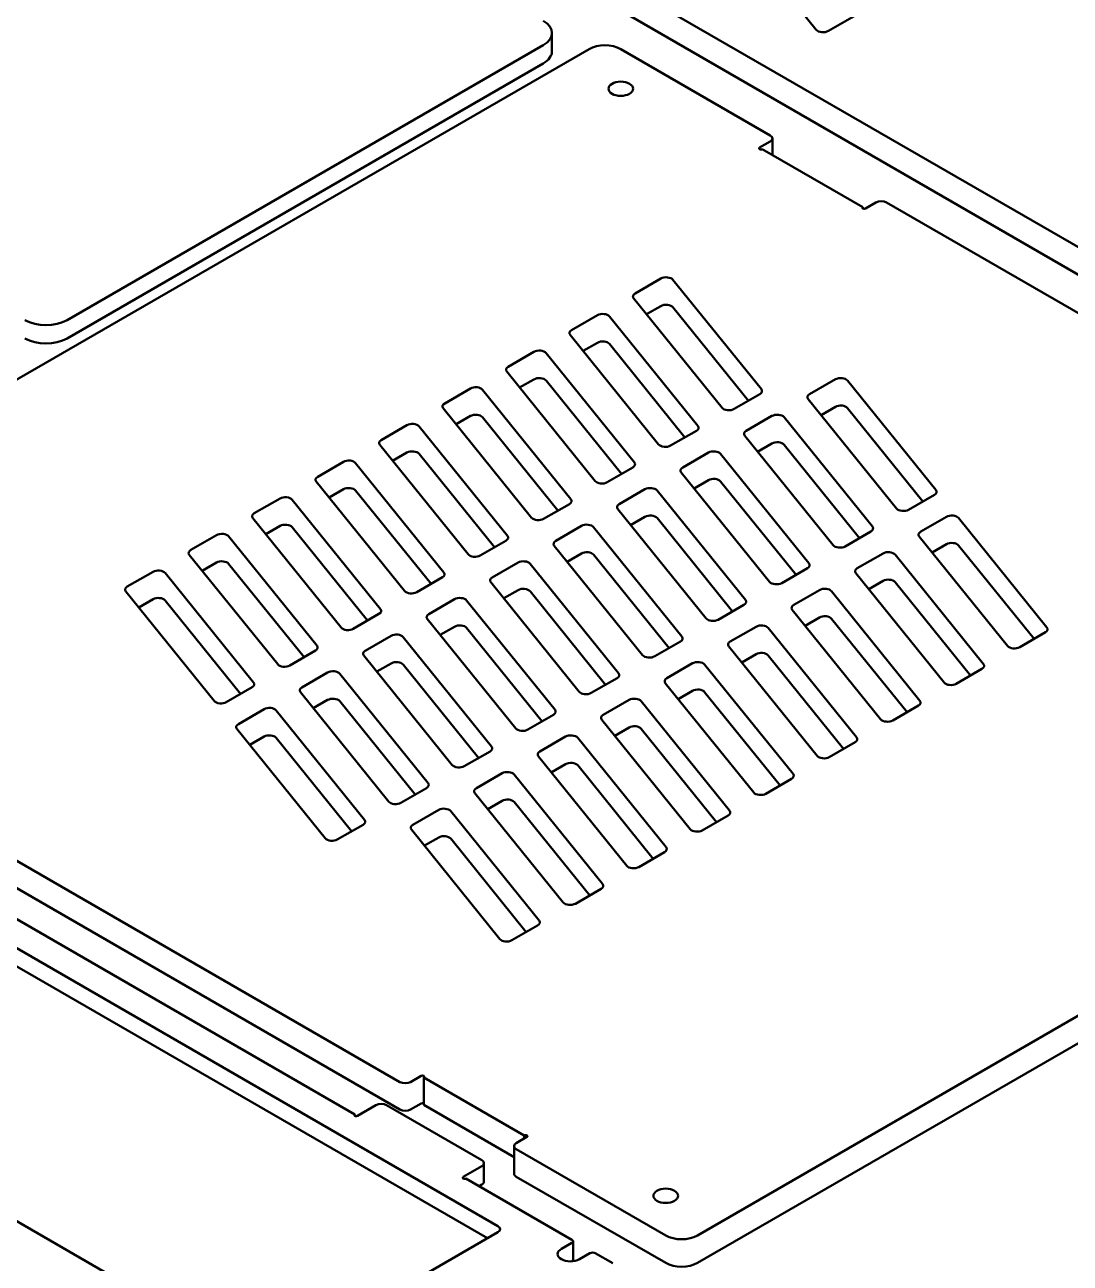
# Model space of a CAD drawing. Header units: millimetres. Extents: x 0 to 420, y 0 to 297.
# Drawn here: x 186.9 to 256.8, y 102.4 to 185.1 of the extents above; entities that cross this region are included whole.
import ezdxf

# ---------------------------------------------------------------- set-up
doc = ezdxf.new("R2010")
doc.units = ezdxf.units.MM
doc.header["$LTSCALE"] = 0.75
doc.layers.add('Visible', color=7, linetype='Continuous', lineweight=50)

msp = doc.modelspace()

# ---------------------------------------------------------------- linework, layer by layer
at = {"layer": 'Visible', "extrusion": (0.707107, -0.408248, 0.57735)}
for p, q in [((239.811505, 184.803861, -16.592762), (233.904218, 192.11786, -26.936318)), ((225.691774, 188.528935, -21.860811), (283.886662, 154.9301, 25.655116)), ((225.691774, 186.691817, -23.159849), (283.886662, 153.092983, 24.356078)), ((242.340599, 185.716157, -17.882943), (240.618212, 184.721737, -16.47662)), ((222.140973, 183.364586, -18.454434), (222.140973, 184.589331, -17.588409)), ((224.619762, 183.51402, -16.067689), (159.565938, 145.955177, 37.048535)), ((189.73538, 165.401661, 9.547054), (221.555186, 183.772835, -16.433708)), ((236.728965, 177.747513, -7.912617), (226.741082, 183.51402, -16.067689)), ((189.73538, 164.176916, 8.681029), (221.555186, 182.54809, -17.299734)), ((236.021858, 176.931016, -6.757916), (236.728965, 177.339265, -7.335266)), ((236.875412, 176.438217, -8.405416), (236.875412, 177.543389, -7.623942)), ((242.91615, 172.950596, -1.128751), (236.198635, 176.828954, -6.613579)), ((243.800033, 173.256782, -1.561764), (243.092926, 172.848533, -0.984413)), ((279.155372, 153.252616, 26.728399), (244.50714, 173.256782, -1.561764)), ((242.91615, 172.848533, -1.20092), (242.91615, 172.950596, -1.128751)), ((227.700984, 167.178933, 7.033613), (229.42337, 168.173353, 5.62729)), ((230.230078, 168.091228, 5.743432), (236.137364, 160.77723, 16.086988)), ((233.50867, 159.538811, 17.838377), (227.601384, 166.852809, 7.494821)), ((223.458343, 164.729443, 10.497714), (225.18073, 165.723863, 9.091392)), ((225.987437, 165.641738, 9.207534), (231.894724, 158.32774, 19.55109)), ((229.42337, 166.336236, 4.328252), (228.46534, 165.783117, 5.11048)), ((230.230078, 166.254111, 4.444394), (235.273407, 160.009805, 13.275176)), ((229.266029, 157.089321, 21.302479), (223.358743, 164.403319, 10.958923)), ((219.215703, 162.279953, 13.961816), (220.938089, 163.274373, 12.555493)), ((221.744796, 163.192249, 12.671635), (227.652083, 155.87825, 23.015191)), ((225.18073, 163.886746, 7.792354), (224.2227, 163.333627, 8.574582)), ((225.987437, 163.804621, 7.908496), (231.030767, 157.560315, 16.739278)), ((225.023389, 154.639831, 24.76658), (219.116102, 161.95383, 14.423024)), ((220.938089, 161.437256, 11.256455), (219.980059, 160.884137, 12.038684)), ((239.366478, 160.443856, 16.558449), (241.088865, 161.438277, 15.152126)), ((214.973062, 159.830463, 17.425918), (216.695448, 160.824884, 16.019595)), ((217.502156, 160.742759, 16.135737), (223.409442, 153.42876, 26.479293)), ((221.744796, 161.355131, 11.372597), (226.788126, 155.110825, 20.20338)), ((241.895572, 161.356152, 15.268268), (247.802858, 154.042154, 25.611824)), ((236.037764, 160.451106, 16.548196), (234.315377, 159.456686, 17.954519)), ((245.174164, 152.803734, 27.363213), (239.266878, 160.117733, 17.019657)), ((220.780748, 152.190341, 28.230682), (214.873461, 159.50434, 17.887126)), ((216.695448, 158.987766, 14.720557), (215.737418, 158.434647, 15.502785)), ((235.123837, 157.994367, 20.022551), (236.846224, 158.988787, 18.616228)), ((241.088865, 159.601159, 13.853088), (240.130835, 159.048041, 14.635316)), ((241.895572, 159.519035, 13.96923), (246.938902, 153.274729, 22.800012)), ((210.730421, 157.380974, 20.890019), (212.452808, 158.375394, 19.483697)), ((213.259515, 158.293269, 19.599839), (219.166802, 150.979271, 29.943394)), ((217.502156, 158.905642, 14.836699), (222.545485, 152.661336, 23.667481)), ((237.652931, 158.906662, 18.73237), (243.560218, 151.592664, 29.075926)), ((231.795123, 158.001616, 20.012298), (230.072737, 157.007196, 21.418621)), ((240.931524, 150.354245, 30.827315), (235.024237, 157.668243, 20.483759)), ((216.538107, 149.740852, 31.694783), (210.630821, 157.05485, 21.351228)), ((212.452808, 156.538277, 18.184659), (211.494778, 155.985158, 18.966887)), ((230.881197, 155.544877, 23.486652), (232.603583, 156.539297, 22.08033)), ((233.41029, 156.457172, 22.196471), (239.317577, 149.143174, 32.540027)), ((236.846224, 157.15167, 17.31719), (235.888194, 156.598551, 18.099418)), ((237.652931, 157.069545, 17.433332), (242.696261, 150.825239, 26.264114)), ((206.487781, 154.931484, 24.354121), (208.210167, 155.925904, 22.947798)), ((209.016874, 155.843779, 23.06394), (214.924161, 148.529781, 33.407496)), ((213.259515, 156.456152, 18.300801), (218.302845, 150.211846, 27.131583)), ((227.552482, 155.552127, 23.4764), (225.830096, 154.557706, 24.882722)), ((236.688883, 147.904755, 34.291416), (230.781596, 155.218753, 23.94786)), ((212.295467, 147.291362, 35.158885), (206.38818, 154.60536, 24.815329)), ((208.210167, 154.088787, 21.64876), (207.252137, 153.535668, 22.430988)), ((209.016874, 154.006662, 21.764902), (214.060204, 147.762356, 30.595684)), ((226.638556, 153.095387, 26.950754), (228.360942, 154.089808, 25.544431)), ((229.16765, 154.007683, 25.660573), (235.074936, 146.693684, 36.004129)), ((232.603583, 154.70218, 20.781291), (231.645553, 154.149061, 21.56352)), ((233.41029, 154.620055, 20.897433), (238.45362, 148.375749, 29.728216)), ((202.24514, 152.481994, 27.818223), (203.967526, 153.476414, 26.4119)), ((204.774234, 153.39429, 26.528042), (210.68152, 146.080291, 36.871598)), ((247.703258, 153.71603, 26.073032), (245.980871, 152.72161, 27.479355)), ((223.309842, 153.102637, 26.940501), (221.587455, 152.108217, 28.346824)), ((232.446242, 145.455265, 37.755518), (226.538956, 152.769264, 27.411962)), ((208.052826, 144.841872, 38.622987), (202.145539, 152.155871, 28.279431)), ((203.967526, 151.639297, 25.112862), (203.009496, 151.086178, 25.89509)), ((204.774234, 151.557172, 25.229004), (209.817563, 145.312866, 34.059786)), ((222.395915, 150.645898, 30.414855), (224.118302, 151.640318, 29.008533)), ((224.925009, 151.558193, 29.124675), (230.832296, 144.244195, 39.468231)), ((228.360942, 152.25269, 24.245393), (227.402912, 151.699571, 25.027621)), ((229.16765, 152.170565, 24.361535), (234.210979, 145.926259, 33.192317)), ((246.789332, 151.259291, 29.547387), (248.511718, 152.253711, 28.141064)), ((249.318425, 152.171586, 28.257206), (255.225712, 144.857588, 38.600762)), ((198.002499, 150.032504, 31.282324), (199.724886, 151.026925, 29.876002)), ((200.531593, 150.9448, 29.992143), (206.438879, 143.630801, 40.335699)), ((243.460617, 151.26654, 29.537134), (241.738231, 150.27212, 30.943457)), ((252.597018, 143.619169, 40.352151), (246.689731, 150.933167, 30.008595)), ((219.067201, 150.653147, 30.404603), (217.344815, 149.658727, 31.810925)), ((228.203601, 143.005776, 41.21962), (222.296315, 150.319774, 30.876064)), ((248.511718, 150.416594, 26.842026), (247.553688, 149.863475, 27.624254)), ((249.318425, 150.334469, 26.958168), (254.361755, 144.090163, 35.78895)), ((203.810185, 142.392382, 42.087088), (197.902899, 149.706381, 31.743532)), ((199.724886, 149.189807, 28.576963), (198.766856, 148.636689, 29.359192)), ((200.531593, 149.107683, 28.693105), (205.574923, 142.863377, 37.523888)), ((218.153275, 148.196408, 33.878957), (219.875661, 149.190828, 32.472634)), ((220.682368, 149.108703, 32.588776), (226.589655, 141.794705, 42.932332)), ((224.118302, 149.8032, 27.709495), (223.160272, 149.250082, 28.491723)), ((224.925009, 149.721076, 27.825637), (229.968339, 143.47677, 36.656419)), ((242.546691, 148.809801, 33.011488), (244.269077, 149.804221, 31.605166)), ((245.075785, 149.722096, 31.721308), (250.983071, 142.408098, 42.064863)), ((193.759859, 147.583015, 34.746426), (195.482245, 148.577435, 33.340103)), ((196.288952, 148.49531, 33.456245), (202.196239, 141.181312, 43.799801)), ((214.82456, 148.203657, 33.868704), (213.102174, 147.209237, 35.275027)), ((239.217977, 148.81705, 33.001236), (237.49559, 147.82263, 34.407558)), ((248.354377, 141.169679, 43.816252), (242.44709, 148.483677, 33.472697)), ((223.960961, 140.556286, 44.683721), (218.053674, 147.870284, 34.340165)), ((219.875661, 147.353711, 31.173596), (218.917631, 146.800592, 31.955824)), ((238.30405, 146.360311, 36.47559), (240.026437, 147.354731, 35.069267)), ((244.269077, 147.967104, 30.306127), (243.311047, 147.413985, 31.088356)), ((245.075785, 147.884979, 30.422269), (250.119114, 141.640673, 39.253052)), ((199.567545, 139.942893, 45.55119), (193.660258, 147.256891, 35.207634)), ((195.482245, 146.740318, 32.041065), (194.524215, 146.187199, 32.823293)), ((196.288952, 146.658193, 32.157207), (201.332282, 140.413887, 40.987989)), ((213.910634, 145.746918, 37.343059), (215.63302, 146.741338, 35.936736)), ((216.439728, 146.659214, 36.052878), (222.347014, 139.345215, 46.396434)), ((220.682368, 147.271586, 31.289738), (225.725698, 141.02728, 40.120521)), ((240.833144, 147.272607, 35.185409), (246.74043, 139.958608, 45.528965)), ((210.58192, 145.754168, 37.332806), (208.859533, 144.759747, 38.739129)), ((234.975336, 146.367561, 36.465337), (233.252949, 145.37314, 37.87166)), ((244.111736, 138.720189, 47.280354), (238.20445, 146.034188, 36.936798)), ((219.71832, 138.106796, 48.147823), (213.811034, 145.420794, 37.804267)), ((215.63302, 144.904221, 34.637698), (214.67499, 144.351102, 35.419926)), ((234.06141, 143.910821, 39.939691), (235.783796, 144.905242, 38.533369)), ((240.026437, 145.517614, 33.770229), (239.068407, 144.964495, 34.552457)), ((240.833144, 145.435489, 33.886371), (245.876474, 139.191183, 42.717153)), ((209.667993, 143.297428, 40.80716), (211.39038, 144.291849, 39.400838)), ((212.197087, 144.209724, 39.51698), (218.104374, 136.895725, 49.860535)), ((216.439728, 144.822096, 34.75384), (221.483057, 138.57779, 43.584622)), ((236.590503, 144.823117, 38.649511), (242.49779, 137.509118, 48.993067)), ((255.126111, 144.531464, 39.06197), (253.403725, 143.537044, 40.468293)), ((206.339279, 143.304678, 40.796908), (204.616893, 142.310258, 42.20323)), ((230.732695, 143.918071, 39.929439), (229.010309, 142.923651, 41.335761)), ((239.869096, 136.270699, 50.744456), (233.961809, 143.584698, 40.4009)), ((215.475679, 135.657306, 51.611924), (209.568393, 142.971305, 41.268369)), ((211.39038, 142.454731, 38.101799), (210.43235, 141.901612, 38.884028)), ((229.818769, 141.461332, 43.403793), (231.541155, 142.455752, 41.99747)), ((235.783796, 143.068124, 37.234331), (234.825766, 142.515005, 38.016559)), ((236.590503, 142.986, 37.350473), (241.633833, 136.741693, 46.181255)), ((205.425353, 140.847939, 44.271262), (207.147739, 141.842359, 42.864939)), ((207.954446, 141.760234, 42.981081), (213.861733, 134.446236, 53.324637)), ((212.197087, 142.372606, 38.217941), (217.240417, 136.1283, 47.048724)), ((231.867606, 104.21179, 96.082601), (296.92143, 141.770632, 42.966376)), ((232.347863, 142.373627, 42.113612), (238.255149, 135.059629, 52.457168)), ((250.883471, 142.081974, 42.526072), (249.161084, 141.087554, 43.932394)), ((202.096638, 140.855188, 44.261009), (200.374252, 139.860768, 45.667332)), ((226.490054, 141.468581, 43.39354), (224.767668, 140.474161, 44.799863)), ((235.626455, 133.82121, 54.208557), (229.719168, 141.135208, 43.865001)), ((211.233039, 133.207817, 55.076026), (205.325752, 140.521815, 44.73247)), ((207.147739, 140.005241, 41.565901), (206.189709, 139.452123, 42.348129)), ((207.954446, 139.923117, 41.682043), (212.997776, 133.678811, 50.512825)), ((225.576128, 139.011842, 46.867895), (227.298515, 140.006262, 45.461572)), ((228.105222, 139.924137, 45.577714), (234.012508, 132.610139, 55.92127)), ((231.541155, 140.618635, 40.698432), (230.583125, 140.065516, 41.480661)), ((231.867606, 102.374672, 94.783562), (296.92143, 139.933515, 41.667338)), ((232.347863, 140.53651, 40.814574), (237.391192, 134.292204, 49.645357)), ((201.182712, 138.398449, 47.735363), (202.905098, 139.392869, 46.329041)), ((203.711806, 139.310744, 46.445183), (209.619092, 131.996746, 56.788739)), ((246.64083, 139.632485, 45.990173), (244.918444, 138.638064, 47.396496)), ((222.247414, 139.019092, 46.857642), (220.525027, 138.024671, 48.263965)), ((231.383814, 131.37172, 57.672659), (225.476528, 138.685718, 47.329103)), ((206.990398, 130.758327, 58.540128), (201.083111, 138.072325, 48.196572)), ((202.905098, 137.555752, 45.030003), (201.947068, 137.002633, 45.812231)), ((203.711806, 137.473627, 45.146145), (208.755135, 131.229321, 53.976927)), ((221.333487, 136.562352, 50.331996), (223.055874, 137.556772, 48.925674)), ((223.862581, 137.474648, 49.041816), (229.769868, 130.160649, 59.385371)), ((227.298515, 138.169145, 44.162534), (226.340485, 137.616026, 44.944762)), ((228.105222, 138.08702, 44.278676), (233.148552, 131.842714, 53.109458)), ((218.531913, 104.843925, 95.188626), (163.02403, 136.891416, 49.86663)), ((242.398189, 137.182995, 49.454275), (240.675803, 136.188575, 50.860598)), ((218.004773, 136.569602, 50.321744), (216.282387, 135.575182, 51.728066)), ((227.141174, 128.92223, 61.13676), (221.233887, 136.236229, 50.793205)), ((163.02403, 135.666671, 49.000604), (217.824806, 104.027428, 93.74525)), ((217.090847, 134.112862, 53.796098), (218.813233, 135.107283, 52.389775)), ((219.61994, 135.025158, 52.505917), (225.527227, 127.711159, 62.849473)), ((223.055874, 135.719655, 47.626636), (222.097844, 135.166536, 48.408864)), ((223.862581, 135.63753, 47.742778), (228.905911, 129.393224, 56.57356)), ((177.331996, 134.473194, 53.286512), (211.980228, 114.469028, 81.576675)), ((213.762132, 134.120112, 53.785845), (212.039746, 133.125692, 55.192168)), ((238.155549, 134.733505, 52.918377), (236.433162, 133.739085, 54.324699)), ((222.898533, 126.47274, 64.600862), (216.991246, 133.786739, 54.257306)), ((173.964741, 132.516015, 56.054381), (208.966526, 112.307725, 84.633219)), ((211.980228, 112.631911, 80.277637), (177.331996, 132.636077, 51.987474)), ((212.848206, 131.663373, 57.2602), (214.570592, 132.657793, 55.853877)), ((215.3773, 132.575668, 55.970019), (221.284586, 125.26167, 66.313575)), ((218.813233, 133.270165, 51.090737), (217.855203, 132.717046, 51.872965)), ((219.61994, 133.188041, 51.206879), (224.66327, 126.943734, 60.037661)), ((209.519492, 131.670622, 57.249947), (207.797105, 130.676202, 58.65627)), ((233.912908, 132.284015, 56.382478), (232.190521, 131.289595, 57.788801)), ((218.655892, 124.023251, 68.064964), (212.748606, 131.337249, 57.721408)), ((214.570592, 130.820676, 54.554839), (213.612562, 130.267557, 55.337067)), ((215.3773, 130.738551, 54.670981), (220.420629, 124.494245, 63.501763)), ((229.670267, 129.834526, 59.84658), (227.947881, 128.840105, 61.252902)), ((147.220194, 127.767067, 62.770408), (202.728076, 95.719576, 108.092405)), ((225.427627, 127.385036, 63.310681), (223.70524, 126.390616, 64.717004)), ((221.184986, 124.935546, 66.774783), (219.462599, 123.941126, 68.181106)), ((212.687335, 114.469028, 81.576675), (213.394441, 114.877276, 80.999325)), ((213.571218, 114.775214, 81.143662), (220.288733, 110.896855, 86.62849)), ((213.571218, 112.938097, 79.844624), (213.571218, 114.775214, 81.143662)), ((210.38074, 112.920097, 83.767194), (209.14329, 112.205655, 84.777567)), ((211.087847, 112.920097, 83.767194), (217.451808, 109.245863, 88.963346)), ((213.394441, 113.040159, 79.700287), (212.687335, 112.631911, 80.277637)), ((219.611956, 109.450475, 84.776866), (213.571218, 112.938097, 79.844624)), ((208.966526, 112.307725, 84.633219), (208.966526, 112.205648, 84.56104)), ((219.611956, 108.345304, 86.339815), (219.611956, 110.182421, 87.638853)), ((220.465509, 110.794793, 86.772827), (219.758403, 110.386545, 87.350178)), ((220.288733, 110.692731, 86.484152), (220.288733, 110.896855, 86.62849)), ((219.758403, 109.978297, 87.927528), (229.746286, 104.21179, 96.082601)), ((217.451808, 108.837614, 89.540697), (216.214358, 108.123172, 90.55107)), ((217.598254, 109.041738, 89.252021), (217.598254, 107.816994, 88.385996)), ((216.391148, 108.021118, 90.695397), (223.479893, 103.928429, 96.483334)), ((229.746286, 102.374672, 94.783562), (219.758403, 108.141179, 86.62849)), ((217.275031, 107.510807, 88.819009), (217.451808, 107.612869, 88.674671)), ((203.435183, 95.719576, 108.092405), (218.531913, 104.435677, 95.765976)), ((222.772786, 103.316056, 97.349359), (223.479893, 103.724304, 96.772009)), ((223.553116, 103.826366, 96.627671), (223.553116, 102.601622, 95.761646)), ((223.974867, 102.622034, 98.330855), (224.681975, 103.030282, 97.753504)), ((225.035528, 103.030282, 97.753504), (226.202254, 102.356673, 98.706132)), ((223.446148, 102.480077, 95.933536), (223.479893, 102.49956, 95.905983))]:
    msp.add_line(p, q, dxfattribs=at)
at = {"layer": 'Visible', "extrusion": (-1.47e-14, -0.816497, -0.57735)}
for centre in [(226.741082, -114.474888, -140.561885), (229.746286, 13.688216, -140.561885)]:
    msp.add_circle(centre, 0.825, dxfattribs=at)
at = {"layer": 'Visible', "extrusion": (1.47e-14, 0.816497, 0.57735)}
for centre, radius, start, end in [((-220.140973, -120.933576, 140.561885), 2, 135, 224.999978), ((-225.680422, -118.010422, 140.561885), 1.5, 225, 315), ((-220.140973, -120.933576, 139.061885), 2, 135, 180), ((-236.375412, -108.729646, 140.561885), 0.5, 135, 225), ((-244.153586, -100.951471, 140.561885), 0.5, 225, 315), ((-229.776924, -92.146714, 138.311885), 0.5, 205, 315), ((-188.321167, -89.11377, 140.561885), 2, 45, 135), ((-188.321167, -89.11377, 139.061885), 2, 45, 135), ((-225.534283, -87.904073, 138.311885), 0.5, 205, 315), ((-221.291642, -83.661433, 138.311885), 0.5, 205, 315), ((-217.049002, -79.418792, 138.311885), 0.5, 205, 315), ((-241.442418, -80.48122, 138.311885), 0.5, 205, 315), ((-212.806361, -75.176151, 138.311885), 0.5, 205, 315), ((-237.199777, -76.238579, 138.311885), 0.5, 205, 315), ((-208.56372, -70.933511, 138.311885), 0.5, 205, 315), ((-232.957137, -71.995938, 138.311885), 0.5, 205, 315), ((-228.714496, -67.753298, 138.311885), 0.5, 205, 315), ((-204.32108, -66.69087, 138.311885), 0.5, 205, 315), ((-224.471855, -63.510657, 138.311885), 0.5, 205, 315), ((-248.865271, -64.573085, 138.311885), 0.5, 205, 315), ((-200.078439, -62.448229, 138.311885), 0.5, 205, 315), ((-220.229215, -59.268016, 138.311885), 0.5, 205, 315), ((-244.622631, -60.330444, 138.311885), 0.5, 205, 315), ((-195.835798, -58.205588, 138.311885), 0.5, 205, 315), ((-215.986574, -55.025376, 138.311885), 0.5, 205, 315), ((-240.37999, -56.087804, 138.311885), 0.5, 205, 315), ((-211.743933, -50.782735, 138.311885), 0.5, 205, 315), ((-236.137349, -51.845163, 138.311885), 0.5, 205, 315), ((-207.501292, -46.540094, 138.311885), 0.5, 205, 315), ((-231.894709, -47.602522, 138.311885), 0.5, 205, 315), ((-227.652068, -43.359882, 138.311885), 0.5, 205, 315), ((-203.258652, -42.297454, 138.311885), 0.5, 205, 315), ((-223.409427, -39.117241, 138.311885), 0.5, 205, 315), ((-219.166787, -34.8746, 138.311885), 0.5, 205, 315), ((-214.924146, -30.63196, 138.311885), 0.5, 205, 315), ((-212.333781, 0.164799, 140.561885), 0.5, 45, 135), ((-212.333781, 0.164799, 138.311885), 0.5, 45, 135), ((-213.48283, -0.100366, 138.311885), 0.125, 225, 315), ((-220.111956, 7.942973, 140.561885), 0.5, 315, 45), ((-220.111956, 7.942973, 138.311885), 0.5, 0, 45), ((-230.806946, 17.22375, 140.561885), 1.5, 45, 135), ((-230.806946, 17.22375, 138.311885), 1.5, 45, 135)]:
    msp.add_arc(centre, radius, start, end, dxfattribs=at)
at = {"layer": 'Visible', "extrusion": (-1.47e-14, -0.816497, -0.57735)}
for centre, radius, start, end in [((240.264659, -120.455802, -141.311885), 0.5, 45, 155), ((236.110247, -107.580597, -140.561885), 0.125, 44.999995, 225.000005), ((243.004538, -100.686306, -140.561885), 0.125, 45, 225), ((229.776924, -92.146714, -140.561885), 0.5, 225, 335), ((228.054537, -90.424328, -140.561885), 0.5, 155, 225), ((225.534283, -87.904073, -140.561885), 0.5, 225, 335), ((223.811897, -86.181687, -140.561885), 0.5, 155, 225), ((221.291642, -83.661433, -140.561885), 0.5, 225, 335), ((219.569256, -81.939046, -140.561885), 0.5, 155, 225), ((241.442418, -80.48122, -140.561885), 0.5, 225, 335), ((217.049002, -79.418792, -140.561885), 0.5, 225, 335), ((235.68421, -79.478497, -140.561885), 0.5, 335, 45), ((215.326615, -77.696405, -140.561885), 0.5, 155, 225), ((239.720032, -78.758833, -140.561885), 0.5, 155, 225), ((233.961824, -77.756111, -140.561885), 0.5, 45, 155), ((237.199777, -76.238579, -140.561885), 0.5, 225, 335), ((212.806361, -75.176151, -140.561885), 0.5, 225, 335), ((231.44157, -75.235856, -140.561885), 0.5, 335, 45), ((211.083975, -73.453765, -140.561885), 0.5, 155, 225), ((235.477391, -74.516193, -140.561885), 0.5, 155, 225), ((229.719183, -73.51347, -140.561885), 0.5, 45, 155), ((232.957137, -71.995938, -140.561885), 0.5, 225, 335), ((208.56372, -70.933511, -140.561885), 0.5, 225, 335), ((227.198929, -70.993216, -140.561885), 0.5, 335, 45), ((206.841334, -69.211124, -140.561885), 0.5, 155, 225), ((231.23475, -70.273552, -140.561885), 0.5, 155, 225), ((225.476543, -69.270829, -140.561885), 0.5, 45, 155), ((228.714496, -67.753298, -140.561885), 0.5, 225, 335), ((247.349705, -67.813003, -140.561885), 0.5, 335, 45), ((204.32108, -66.69087, -140.561885), 0.5, 225, 335), ((222.956288, -66.750575, -140.561885), 0.5, 335, 45), ((202.598693, -64.968483, -140.561885), 0.5, 155, 225), ((226.992109, -66.030911, -140.561885), 0.5, 155, 225), ((245.627318, -66.090616, -140.561885), 0.5, 45, 155), ((248.865271, -64.573085, -140.561885), 0.5, 225, 335), ((221.233902, -65.028189, -140.561885), 0.5, 45, 155), ((224.471855, -63.510657, -140.561885), 0.5, 225, 335), ((243.107064, -63.570362, -140.561885), 0.5, 335, 45), ((200.078439, -62.448229, -140.561885), 0.5, 225, 335), ((218.713648, -62.507934, -140.561885), 0.5, 335, 45), ((247.142885, -62.850699, -140.561885), 0.5, 155, 225), ((198.356053, -60.725843, -140.561885), 0.5, 155, 225), ((222.749469, -61.788271, -140.561885), 0.5, 155, 225), ((241.384677, -61.847976, -140.561885), 0.5, 45, 155), ((244.622631, -60.330444, -140.561885), 0.5, 225, 335), ((216.991261, -60.785548, -140.561885), 0.5, 45, 155), ((220.229215, -59.268016, -140.561885), 0.5, 225, 335), ((238.864423, -59.327722, -140.561885), 0.5, 335, 45), ((195.835798, -58.205588, -140.561885), 0.5, 225, 335), ((214.471007, -58.265294, -140.561885), 0.5, 335, 45), ((218.506828, -57.54563, -140.561885), 0.5, 155, 225), ((242.900244, -58.608058, -140.561885), 0.5, 155, 225), ((194.113412, -56.483202, -140.561885), 0.5, 155, 225), ((237.142037, -57.605335, -140.561885), 0.5, 45, 155), ((240.37999, -56.087804, -140.561885), 0.5, 225, 335), ((212.748621, -56.542907, -140.561885), 0.5, 45, 155), ((215.986574, -55.025376, -140.561885), 0.5, 225, 335), ((234.621782, -55.085081, -140.561885), 0.5, 335, 45), ((210.228366, -54.022653, -140.561885), 0.5, 335, 45), ((214.264187, -53.302989, -140.561885), 0.5, 155, 225), ((238.657604, -54.365417, -140.561885), 0.5, 155, 225), ((232.899396, -53.362694, -140.561885), 0.5, 45, 155), ((236.137349, -51.845163, -140.561885), 0.5, 225, 335), ((208.50598, -52.300266, -140.561885), 0.5, 45, 155), ((211.743933, -50.782735, -140.561885), 0.5, 225, 335), ((230.379142, -50.84244, -140.561885), 0.5, 335, 45), ((254.772558, -51.904868, -140.561885), 0.5, 335, 45), ((205.985726, -49.780012, -140.561885), 0.5, 335, 45), ((210.021547, -49.060349, -140.561885), 0.5, 155, 225), ((234.414963, -50.122777, -140.561885), 0.5, 155, 225), ((253.050172, -50.182482, -140.561885), 0.5, 45, 155), ((204.263339, -48.057626, -140.561885), 0.5, 45, 155), ((228.656755, -49.120054, -140.561885), 0.5, 45, 155), ((231.894709, -47.602522, -140.561885), 0.5, 225, 335), ((250.529917, -47.662227, -140.561885), 0.5, 335, 45), ((207.501292, -46.540094, -140.561885), 0.5, 225, 335), ((226.136501, -46.599799, -140.561885), 0.5, 335, 45), ((201.743085, -45.537372, -140.561885), 0.5, 335, 45), ((205.778906, -44.817708, -140.561885), 0.5, 155, 225), ((230.172322, -45.880136, -140.561885), 0.5, 155, 225), ((248.807531, -45.939841, -140.561885), 0.5, 45, 155), ((200.020698, -43.814985, -140.561885), 0.5, 45, 155), ((224.414115, -44.877413, -140.561885), 0.5, 45, 155), ((227.652068, -43.359882, -140.561885), 0.5, 225, 335), ((246.287277, -43.419587, -140.561885), 0.5, 335, 45), ((203.258652, -42.297454, -140.561885), 0.5, 225, 335), ((221.89386, -42.357159, -140.561885), 0.5, 335, 45), ((201.536265, -40.575067, -140.561885), 0.5, 155, 225), ((225.929682, -41.637495, -140.561885), 0.5, 155, 225), ((244.56489, -41.6972, -140.561885), 0.5, 45, 155), ((220.171474, -40.634772, -140.561885), 0.5, 45, 155), ((223.409427, -39.117241, -140.561885), 0.5, 225, 335), ((242.044636, -39.176946, -140.561885), 0.5, 335, 45), ((217.65122, -38.114518, -140.561885), 0.5, 335, 45), ((221.687041, -37.394854, -140.561885), 0.5, 155, 225), ((240.322249, -37.45456, -140.561885), 0.5, 45, 155), ((215.928833, -36.392132, -140.561885), 0.5, 45, 155), ((219.166787, -34.8746, -140.561885), 0.5, 225, 335), ((237.801995, -34.934305, -140.561885), 0.5, 335, 45), ((213.408579, -33.871877, -140.561885), 0.5, 335, 45), ((217.4444, -33.152214, -140.561885), 0.5, 155, 225), ((236.079609, -33.211919, -140.561885), 0.5, 45, 155), ((211.686193, -32.149491, -140.561885), 0.5, 45, 155), ((214.924146, -30.63196, -140.561885), 0.5, 225, 335), ((233.559355, -30.691665, -140.561885), 0.5, 335, 45), ((209.165938, -29.629237, -140.561885), 0.5, 335, 45), ((213.201759, -28.909573, -140.561885), 0.5, 155, 225), ((231.836968, -28.969278, -140.561885), 0.5, 45, 155), ((207.443552, -27.90685, -140.561885), 0.5, 45, 155), ((229.316714, -26.449024, -140.561885), 0.5, 335, 45), ((227.594327, -24.726638, -140.561885), 0.5, 45, 155), ((225.074073, -22.206383, -140.561885), 0.5, 335, 45), ((223.351687, -20.483997, -140.561885), 0.5, 45, 155), ((220.831432, -17.963743, -140.561885), 0.5, 335, 45), ((219.109046, -16.241356, -140.561885), 0.5, 45, 155), ((213.48283, -0.100366, -140.561885), 0.125, 225, 45), ((220.377121, 6.793925, -140.561885), 0.125, 224.999995, 45.000005)]:
    msp.add_arc(centre, radius, start, end, dxfattribs=at)
at = {"layer": 'Visible', "extrusion": (-7.8e-14, -0.816497, -0.57735)}
for centre, radius, start, end in [((210.734293, 3.554732, -140.561885), 0.5, 225, 315), ((209.054902, 4.35024, -140.561885), 0.125, 45, 225.008468), ((217.098254, 9.918693, -140.561885), 0.5, 315, 45), ((216.302746, 11.598085, -140.561885), 0.125, 44.991497, 225), ((223.303116, 18.951982, -140.561885), 0.25, 315, 45), ((223.373826, 20.436907, -140.561885), 0.85, 45, 225), ((224.858751, 20.507617, -140.561885), 0.25, 225, 315)]:
    msp.add_arc(centre, radius, start, end, dxfattribs=at)
at = {"layer": 'Visible', "extrusion": (7.8e-14, 0.816497, 0.57735)}
for centre, radius, end in [((-217.098254, 9.918693, 139.061885), 0.5, 180), ((-218.178359, 17.543073, 140.561885), 0.5, 225), ((-223.303116, 18.951982, 139.061885), 0.25, 180)]:
    msp.add_arc(centre, radius, 135, end, dxfattribs=at)

doc.saveas('drawing.dxf')
